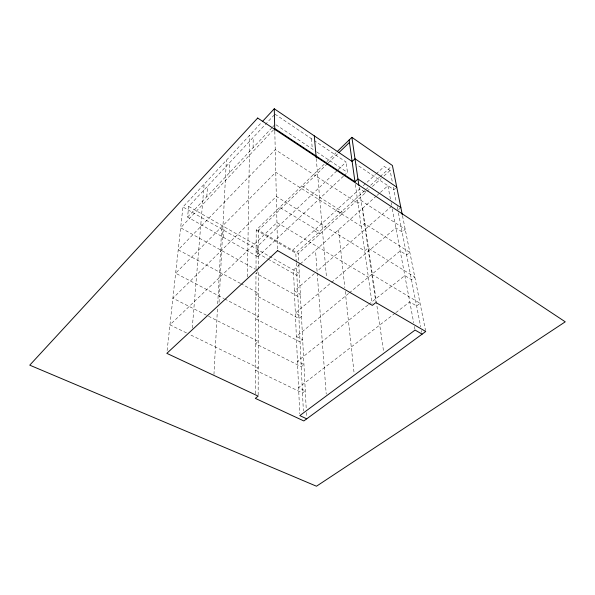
<?xml version="1.0" encoding="UTF-8"?>
<svg xmlns="http://www.w3.org/2000/svg" width="595" height="595" viewBox="0 0 595 595"><rect width="100%" height="100%" fill="white"/><g stroke="black" fill="none" stroke-linecap="round" stroke-linejoin="round"><path stroke-width="0.45" stroke-dasharray="2.98 2.23" d="M258.156 395.192L258.431 270.985L256.014 269.647M258.431 269.171L258.52 227.826M274.362 114.828L188.66 206.443L187.581 217.056L257.747 256.735L257.784 246.047L337.402 170.326M255.337 393.816L255.984 273.246L258.431 270.985M256.006 268.702L256.214 230.057L324.238 164.131M253.098 147.709L253.21 137.438M247.379 276.868L249.721 135.177M229.35 172.847L229.834 162.435M223.504 237.368L224.04 226.71M219.042 302.32L226.368 160.286M213.955 374.471L217.465 308.448M217.711 303.829L221.682 229.082M206.755 196.767L207.566 186.235M192.259 328.076L204.137 184.197M167.121 350.596L182.94 206.986L261.681 122.317M187.581 217.056L272.071 127.635M272.703 126.966L275.232 124.288M273.469 129.881L180.649 227.766L255.21 269.2M326.863 161.587L336.026 152.714M327.54 163.595L258.52 230.31L298.281 253.544L298.645 260.751M328.202 162.956L337.499 153.971M338.072 169.694L346.104 162.056L314.539 140.807M258.475 250.071L256.095 252.325L267.296 258.684M257.747 256.735L343.412 176.217M344.089 175.585L347.458 172.416L346.104 162.056M292.599 250.227L359.826 188.816L365.59 192.624L298.281 253.544M363.225 185.714L375.46 174.536M376.137 173.911L384.296 166.459L390.089 170.46L392.484 182.717M296.243 262.097L295.819 253.165L367.933 187.708M370.655 185.238L379.491 177.221M380.168 176.603L391.049 166.734M366.951 191.389L369.674 188.927M372.396 186.466L381.239 178.463M383.961 176.001L390.089 170.46M299.664 264.5L293.461 270.033L299.746 413.8M300.356 263.882L376.315 196.06M376.992 195.45L379.722 193.011M380.406 192.408L387.91 185.7L390.424 199.035M395.593 188.184L393.86 189.723L356.688 164.57M314.316 273.603L294.376 290.97L300.363 294.294L297.887 296.429L255.984 273.246M391.763 206.145L317.068 271.208L315.514 250.346M398.464 209.671L400.256 208.124M348.588 293.461L296.37 336.487L302.684 339.797L300.058 341.932L255.738 318.831L258.327 316.562L224.709 298.95M349.302 292.874L400.19 250.949L406.638 255.032L409.851 252.414L364.423 223.504L361.225 226.301L275.768 172.238L175.644 273.246L223.891 298.519M367.926 305.027L297.448 361.284L303.956 364.571L301.249 366.713L255.605 343.717L258.275 341.441L208.533 316.257M368.647 304.454L404.823 275.582L411.465 279.665L414.797 277.032L367.985 248.041L364.675 250.859L276.333 196.469L172.892 298.207L207.707 315.841M395.117 313.193L298.601 387.605L305.295 390.87L302.505 393.005L255.463 370.172L258.215 367.903L189.79 334.531M395.853 312.628L409.777 301.888L416.612 305.979L420.077 303.338L371.808 274.317M186.488 332.917L169.962 324.855L276.95 222.537L368.372 277.158M240.514 283.458L178.225 249.811L275.232 149.65L357.997 203.312L361.076 200.537L405.217 229.313L402.116 231.916L395.846 227.855L295.343 313.082L301.494 316.406L298.943 318.548L255.865 295.38L258.379 293.112L241.325 283.897M268.092 259.137L296.883 275.485L299.292 273.358L182.94 206.986M188.66 206.443L257.784 246.047M256.214 230.057L295.819 253.165M314.041 230.637L319.753 234.11L319.552 231.626L279.68 207.32L279.747 209.797M301.784 185.9L341.887 211.351L342.17 213.821L336.428 210.184M276.006 124.801L316.116 151.532M316.882 152.037L347.458 172.416M274.987 114.166L313.773 140.286M402.495 215.747L425.544 330.589M393.34 187.098L396.292 202.181M397.17 206.629L397.862 210.191M398.397 212.906L420.702 326.871M421.416 330.508L421.766 332.322M391.094 202.59L391.592 205.253M392.269 208.86L413.704 322.795M414.388 326.432L414.901 329.161M365.345 190.995L365.59 192.624M362.66 208.25L383.582 351.422M359.12 187.075L375.78 301.62M355.349 184.443L372.076 303.554M338.555 229.774L344.84 287.757M345.234 291.342L354.122 373.34M316.257 158.597L326.462 277.144M311.46 138.732L312.293 148.981M317.202 273.046L326.216 394.106M298.831 264.351L306.217 408.914M306.403 412.521L306.633 417.028M296.288 262.99L303.368 411.033M274.801 131.294L277.59 249.736"/><path stroke-width="0.89" d="M262.313 121.64L274.273 108.781L352.121 161.476L354.999 158.753L396.753 187.165M337.335 151.442L351.883 137.341L392.41 165.499L402.309 214.84M338.823 152.692L349.443 142.421M274.734 128.542L354.97 181.75L357.945 178.998L400.859 207.603M306.722 418.835L299.828 415.6L415.072 330.069L422.123 334.137M351.883 137.341L358.859 185.283M349.109 140.033L354.97 181.75M314.301 135.876L316.183 157.705M274.273 108.781L274.778 130.379M257.68 118.048L29.75 365.166L316.481 486.219L565.25 321.821L257.68 118.048M277.612 250.644L166.823 353.348L258.156 396.099L255.314 398.36L303.844 420.948L425.73 331.497L375.914 302.528L372.336 305.376L277.612 250.644"/></g></svg>
